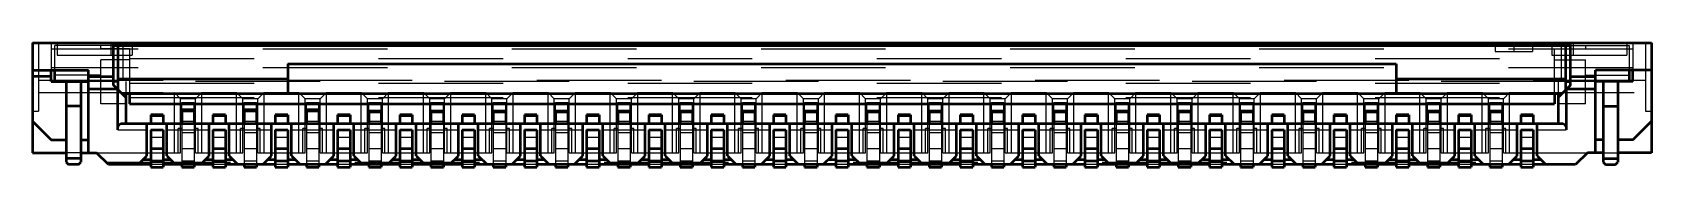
# Model space of a CAD drawing. Header units: millimetres. Extents: x -6.5 to 6.5, y -0.5 to 0.5.
import ezdxf

# ---------------------------------------------------------------- set-up
doc = ezdxf.new("R2010")
doc.units = ezdxf.units.MM
doc.linetypes.add('Dashed', pattern=[2, 1, -1])
for name, color, linetype, lineweight in [('AM_0', 7, 'Continuous', 50), ('AM_4', 3, 'Continuous', 25), ('AM_9', 6, 'Dashed', 25)]:
    doc.layers.add(name, color=color, linetype=linetype, lineweight=lineweight)

msp = doc.modelspace()

# ---------------------------------------------------------------- linework, layer by layer
at = {"layer": 'AM_0'}
for p, q in [((-6.5, 0.49), (-6.5, -0.395)), ((-6.5, 0.49), (6.5, 0.49)), ((-5.85, 0.15), (-5.85, 0.49)), ((-5.85, 0.47), (5.85, 0.47)), ((-5.81, 0.11), (-5.81, 0.47)), ((5.81, 0.11), (5.81, 0.47)), ((5.85, 0.15), (5.85, 0.49)), ((6.5, 0.49), (6.5, -0.395)), ((-6.5, 0.27), (-6.05, 0.27)), ((-6.35, 0.18), (-6.35, 0.27)), ((-6.32, 0.18), (-6.32, 0.27)), ((-6.05, -0.395), (-6.05, 0.27)), ((-4.45, 0.32), (-4.45, 0.08)), ((-4.45, 0.32), (4.45, 0.32)), ((4.45, 0.32), (4.45, 0.08)), ((6.5, 0.27), (6.05, 0.27)), ((6.05, -0.395), (6.05, 0.27)), ((6.32, 0.27), (6.32, 0.18)), ((6.35, 0.18), (6.35, 0.27)), ((-6.35, 0.22), (-6.5, 0.22)), ((-6.35, 0.18), (-6.05, 0.18)), ((-6.23, 0.18), (-6.23, -0.47)), ((-6.11, 0.18), (-6.11, -0.47)), ((-6.05, 0.22), (-5.85, 0.22)), ((-5.81, 0.18), (-5.85, 0.18)), ((-5.75, 0.05), (-5.85, 0.15)), ((-5.81, 0.2), (-4.45, 0.2)), ((4.45, 0.2), (5.81, 0.2)), ((5.85, 0.15), (5.75, 0.05)), ((5.81, 0.18), (5.85, 0.18)), ((5.85, 0.22), (6.05, 0.22)), ((6.35, 0.18), (6.05, 0.18)), ((6.11, 0.18), (6.11, -0.47)), ((6.23, 0.18), (6.23, -0.47)), ((-6.05, 0.12), (-5.82, 0.12)), ((-5.815, -0.21), (-5.815, 0.115)), ((5.78, 0.08), (-5.78, 0.08)), ((-5.75, 0.08), (-5.75, -0.16)), ((-5.72, 0.08), (-5.72, 0)), ((-5.72, 0), (5.72, 0)), ((5.72, 0.08), (5.72, 0)), ((5.75, 0.08), (5.75, -0.16)), ((5.815, 0.115), (5.815, -0.21)), ((5.82, 0.12), (6.05, 0.12)), ((-6.11, -0.02), (-6.23, -0.02)), ((-5.45, -0.09), (-5.55, -0.09)), ((-5.55, -0.09), (-5.55, -0.16)), ((-5.45, -0.09), (-5.45, -0.16)), ((-5.2, -0.05), (-5.3, -0.05)), ((-5.3, -0.05), (-5.3, -0.16)), ((-5.2, -0.05), (-5.2, -0.16)), ((-4.95, -0.09), (-5.05, -0.09)), ((-5.05, -0.09), (-5.05, -0.16)), ((-4.95, -0.09), (-4.95, -0.16)), ((-4.7, -0.05), (-4.8, -0.05)), ((-4.8, -0.05), (-4.8, -0.16)), ((-4.7, -0.05), (-4.7, -0.16)), ((-4.45, -0.09), (-4.55, -0.09)), ((-4.55, -0.09), (-4.55, -0.16)), ((-4.45, -0.09), (-4.45, -0.16)), ((-4.2, -0.05), (-4.3, -0.05)), ((-4.3, -0.05), (-4.3, -0.16)), ((-4.2, -0.05), (-4.2, -0.16)), ((-3.95, -0.09), (-4.05, -0.09)), ((-4.05, -0.09), (-4.05, -0.16)), ((-3.95, -0.09), (-3.95, -0.16)), ((-3.7, -0.06), (-3.8, -0.06)), ((-3.8, -0.06), (-3.8, -0.16)), ((-3.7, -0.06), (-3.7, -0.16)), ((-3.45, -0.09), (-3.55, -0.09)), ((-3.55, -0.09), (-3.55, -0.16)), ((-3.45, -0.09), (-3.45, -0.16)), ((-3.2, -0.06), (-3.3, -0.06)), ((-3.3, -0.06), (-3.3, -0.16)), ((-3.2, -0.06), (-3.2, -0.16)), ((-2.95, -0.09), (-3.05, -0.09)), ((-3.05, -0.09), (-3.05, -0.16)), ((-2.95, -0.09), (-2.95, -0.16)), ((-2.7, -0.06), (-2.8, -0.06)), ((-2.8, -0.06), (-2.8, -0.16)), ((-2.7, -0.06), (-2.7, -0.16)), ((-2.45, -0.09), (-2.55, -0.09)), ((-2.55, -0.09), (-2.55, -0.16)), ((-2.45, -0.09), (-2.45, -0.16)), ((-2.2, -0.06), (-2.3, -0.06)), ((-2.3, -0.06), (-2.3, -0.16)), ((-2.2, -0.06), (-2.2, -0.16)), ((-1.95, -0.09), (-2.05, -0.09)), ((-2.05, -0.09), (-2.05, -0.16)), ((-1.95, -0.09), (-1.95, -0.16)), ((-1.7, -0.06), (-1.8, -0.06)), ((-1.8, -0.06), (-1.8, -0.16)), ((-1.7, -0.06), (-1.7, -0.16)), ((-1.45, -0.09), (-1.55, -0.09)), ((-1.55, -0.09), (-1.55, -0.16)), ((-1.45, -0.09), (-1.45, -0.16)), ((-1.2, -0.06), (-1.3, -0.06)), ((-1.3, -0.06), (-1.3, -0.16)), ((-1.2, -0.06), (-1.2, -0.16)), ((-0.95, -0.09), (-1.05, -0.09)), ((-1.05, -0.09), (-1.05, -0.16)), ((-0.95, -0.09), (-0.95, -0.16)), ((-0.7, -0.06), (-0.8, -0.06)), ((-0.8, -0.06), (-0.8, -0.16)), ((-0.7, -0.06), (-0.7, -0.16)), ((-0.45, -0.09), (-0.55, -0.09)), ((-0.55, -0.09), (-0.55, -0.16)), ((-0.45, -0.09), (-0.45, -0.16)), ((-0.2, -0.06), (-0.3, -0.06)), ((-0.3, -0.06), (-0.3, -0.16)), ((-0.2, -0.06), (-0.2, -0.16)), ((0.05, -0.09), (-0.05, -0.09)), ((-0.05, -0.09), (-0.05, -0.16)), ((0.05, -0.09), (0.05, -0.16)), ((0.3, -0.06), (0.2, -0.06)), ((0.2, -0.06), (0.2, -0.16)), ((0.3, -0.06), (0.3, -0.16)), ((0.55, -0.09), (0.45, -0.09)), ((0.45, -0.09), (0.45, -0.16)), ((0.55, -0.09), (0.55, -0.16)), ((0.8, -0.06), (0.7, -0.06)), ((0.7, -0.06), (0.7, -0.16)), ((0.8, -0.06), (0.8, -0.16)), ((1.05, -0.09), (0.95, -0.09)), ((0.95, -0.09), (0.95, -0.16)), ((1.05, -0.09), (1.05, -0.16)), ((1.3, -0.06), (1.2, -0.06)), ((1.2, -0.06), (1.2, -0.16)), ((1.3, -0.06), (1.3, -0.16)), ((1.55, -0.09), (1.45, -0.09)), ((1.45, -0.09), (1.45, -0.16)), ((1.55, -0.09), (1.55, -0.16)), ((1.8, -0.06), (1.7, -0.06)), ((1.7, -0.06), (1.7, -0.16)), ((1.8, -0.06), (1.8, -0.16)), ((2.05, -0.09), (1.95, -0.09)), ((1.95, -0.09), (1.95, -0.16)), ((2.05, -0.09), (2.05, -0.16)), ((2.3, -0.06), (2.2, -0.06)), ((2.2, -0.06), (2.2, -0.16)), ((2.3, -0.06), (2.3, -0.16)), ((2.55, -0.09), (2.45, -0.09)), ((2.45, -0.09), (2.45, -0.16)), ((2.55, -0.09), (2.55, -0.16)), ((2.8, -0.06), (2.7, -0.06)), ((2.7, -0.06), (2.7, -0.16)), ((2.8, -0.06), (2.8, -0.16)), ((3.05, -0.09), (2.95, -0.09)), ((2.95, -0.09), (2.95, -0.16)), ((3.05, -0.09), (3.05, -0.16)), ((3.3, -0.06), (3.2, -0.06)), ((3.2, -0.06), (3.2, -0.16)), ((3.3, -0.06), (3.3, -0.16)), ((3.55, -0.09), (3.45, -0.09)), ((3.45, -0.09), (3.45, -0.16)), ((3.55, -0.09), (3.55, -0.16)), ((3.8, -0.06), (3.7, -0.06)), ((3.7, -0.06), (3.7, -0.16)), ((3.8, -0.06), (3.8, -0.16)), ((4.05, -0.09), (3.95, -0.09)), ((3.95, -0.09), (3.95, -0.16)), ((4.05, -0.09), (4.05, -0.16)), ((4.3, -0.06), (4.2, -0.06)), ((4.2, -0.06), (4.2, -0.16)), ((4.3, -0.06), (4.3, -0.16)), ((4.55, -0.09), (4.45, -0.09)), ((4.45, -0.09), (4.45, -0.16)), ((4.55, -0.09), (4.55, -0.16)), ((4.8, -0.06), (4.7, -0.06)), ((4.7, -0.06), (4.7, -0.16)), ((4.8, -0.06), (4.8, -0.16)), ((5.05, -0.09), (4.95, -0.09)), ((4.95, -0.09), (4.95, -0.16)), ((5.05, -0.09), (5.05, -0.16)), ((5.3, -0.06), (5.2, -0.06)), ((5.2, -0.06), (5.2, -0.16)), ((5.3, -0.06), (5.3, -0.16)), ((5.55, -0.09), (5.45, -0.09)), ((5.45, -0.09), (5.45, -0.16)), ((5.55, -0.09), (5.55, -0.16)), ((6.11, -0.02), (6.23, -0.02)), ((-6.5, -0.14), (-6.35, -0.29)), ((-5.79, -0.16), (5.79, -0.16)), ((-5.58, -0.42), (-5.58, -0.16)), ((-5.55, -0.21), (-5.45, -0.21)), ((-5.55, -0.21), (-5.55, -0.51)), ((-5.45, -0.21), (-5.45, -0.51)), ((-5.42, -0.42), (-5.42, -0.16)), ((-5.08, -0.42), (-5.08, -0.16)), ((-5.05, -0.21), (-4.95, -0.21)), ((-5.05, -0.21), (-5.05, -0.51)), ((-4.95, -0.21), (-4.95, -0.51)), ((-4.92, -0.42), (-4.92, -0.16)), ((-4.58, -0.42), (-4.58, -0.16)), ((-4.55, -0.21), (-4.45, -0.21)), ((-4.55, -0.21), (-4.55, -0.51)), ((-4.45, -0.21), (-4.45, -0.51)), ((-4.42, -0.42), (-4.42, -0.16)), ((-4.08, -0.42), (-4.08, -0.16)), ((-4.05, -0.21), (-3.95, -0.21)), ((-4.05, -0.21), (-4.05, -0.51)), ((-3.95, -0.21), (-3.95, -0.51)), ((-3.92, -0.42), (-3.92, -0.16)), ((-3.58, -0.42), (-3.58, -0.16)), ((-3.55, -0.21), (-3.45, -0.21)), ((-3.55, -0.21), (-3.55, -0.51)), ((-3.45, -0.21), (-3.45, -0.51)), ((-3.42, -0.42), (-3.42, -0.16)), ((-3.08, -0.42), (-3.08, -0.16)), ((-3.05, -0.21), (-2.95, -0.21)), ((-3.05, -0.21), (-3.05, -0.51)), ((-2.95, -0.21), (-2.95, -0.51)), ((-2.92, -0.42), (-2.92, -0.16)), ((-2.58, -0.42), (-2.58, -0.16)), ((-2.55, -0.21), (-2.45, -0.21)), ((-2.55, -0.21), (-2.55, -0.51)), ((-2.45, -0.21), (-2.45, -0.51)), ((-2.42, -0.42), (-2.42, -0.16)), ((-2.08, -0.42), (-2.08, -0.16)), ((-2.05, -0.21), (-1.95, -0.21)), ((-2.05, -0.21), (-2.05, -0.51)), ((-1.95, -0.21), (-1.95, -0.51)), ((-1.92, -0.42), (-1.92, -0.16)), ((-1.58, -0.42), (-1.58, -0.16)), ((-1.55, -0.21), (-1.45, -0.21)), ((-1.55, -0.21), (-1.55, -0.51)), ((-1.45, -0.21), (-1.45, -0.51)), ((-1.42, -0.42), (-1.42, -0.16)), ((-1.08, -0.42), (-1.08, -0.16)), ((-1.05, -0.21), (-0.95, -0.21)), ((-1.05, -0.21), (-1.05, -0.51)), ((-0.95, -0.21), (-0.95, -0.51)), ((-0.92, -0.42), (-0.92, -0.16)), ((-0.58, -0.42), (-0.58, -0.16)), ((-0.55, -0.21), (-0.45, -0.21)), ((-0.55, -0.21), (-0.55, -0.51)), ((-0.45, -0.21), (-0.45, -0.51)), ((-0.42, -0.42), (-0.42, -0.16)), ((-0.08, -0.42), (-0.08, -0.16)), ((-0.05, -0.21), (0.05, -0.21)), ((-0.05, -0.21), (-0.05, -0.51)), ((0.05, -0.21), (0.05, -0.51)), ((0.08, -0.42), (0.08, -0.16)), ((0.42, -0.42), (0.42, -0.16)), ((0.45, -0.21), (0.55, -0.21)), ((0.45, -0.21), (0.45, -0.51)), ((0.55, -0.21), (0.55, -0.51)), ((0.58, -0.42), (0.58, -0.16)), ((0.92, -0.42), (0.92, -0.16)), ((0.95, -0.21), (1.05, -0.21)), ((0.95, -0.21), (0.95, -0.51)), ((1.05, -0.21), (1.05, -0.51)), ((1.08, -0.42), (1.08, -0.16)), ((1.42, -0.42), (1.42, -0.16)), ((1.45, -0.21), (1.55, -0.21)), ((1.45, -0.21), (1.45, -0.51)), ((1.55, -0.21), (1.55, -0.51)), ((1.58, -0.42), (1.58, -0.16)), ((1.92, -0.42), (1.92, -0.16)), ((1.95, -0.21), (2.05, -0.21)), ((1.95, -0.21), (1.95, -0.51)), ((2.05, -0.21), (2.05, -0.51)), ((2.08, -0.42), (2.08, -0.16)), ((2.42, -0.42), (2.42, -0.16)), ((2.45, -0.21), (2.55, -0.21)), ((2.45, -0.21), (2.45, -0.51)), ((2.55, -0.21), (2.55, -0.51)), ((2.58, -0.42), (2.58, -0.16)), ((2.92, -0.42), (2.92, -0.16)), ((2.95, -0.21), (3.05, -0.21)), ((2.95, -0.21), (2.95, -0.51)), ((3.05, -0.21), (3.05, -0.51)), ((3.08, -0.42), (3.08, -0.16)), ((3.42, -0.42), (3.42, -0.16)), ((3.45, -0.21), (3.55, -0.21)), ((3.45, -0.21), (3.45, -0.51)), ((3.55, -0.21), (3.55, -0.51)), ((3.58, -0.42), (3.58, -0.16)), ((3.92, -0.42), (3.92, -0.16)), ((3.95, -0.21), (4.05, -0.21)), ((3.95, -0.21), (3.95, -0.51)), ((4.05, -0.21), (4.05, -0.51)), ((4.08, -0.42), (4.08, -0.16)), ((4.42, -0.42), (4.42, -0.16)), ((4.45, -0.21), (4.55, -0.21)), ((4.45, -0.21), (4.45, -0.51)), ((4.55, -0.21), (4.55, -0.51)), ((4.58, -0.42), (4.58, -0.16)), ((4.92, -0.42), (4.92, -0.16)), ((4.95, -0.21), (5.05, -0.21)), ((4.95, -0.21), (4.95, -0.51)), ((5.05, -0.21), (5.05, -0.51)), ((5.08, -0.42), (5.08, -0.16)), ((5.42, -0.42), (5.42, -0.16)), ((5.45, -0.21), (5.55, -0.21)), ((5.45, -0.21), (5.45, -0.51)), ((5.55, -0.21), (5.55, -0.51)), ((5.58, -0.42), (5.58, -0.16)), ((6.35, -0.29), (6.5, -0.14)), ((-6.35, -0.29), (-6.23, -0.29)), ((-6.11, -0.29), (-6.05, -0.29)), ((-5.55, -0.36), (-5.45, -0.36)), ((-5.05, -0.36), (-4.95, -0.36)), ((-4.55, -0.36), (-4.45, -0.36)), ((-4.05, -0.36), (-3.95, -0.36)), ((-3.55, -0.36), (-3.45, -0.36)), ((-3.05, -0.36), (-2.95, -0.36)), ((-2.55, -0.36), (-2.45, -0.36)), ((-2.05, -0.36), (-1.95, -0.36)), ((-1.55, -0.36), (-1.45, -0.36)), ((-1.05, -0.36), (-0.95, -0.36)), ((-0.55, -0.36), (-0.45, -0.36)), ((-0.05, -0.36), (0.05, -0.36)), ((0.45, -0.36), (0.55, -0.36)), ((0.95, -0.36), (1.05, -0.36)), ((1.45, -0.36), (1.55, -0.36)), ((1.95, -0.36), (2.05, -0.36)), ((2.45, -0.36), (2.55, -0.36)), ((2.95, -0.36), (3.05, -0.36)), ((3.45, -0.36), (3.55, -0.36)), ((3.95, -0.36), (4.05, -0.36)), ((4.45, -0.36), (4.55, -0.36)), ((4.95, -0.36), (5.05, -0.36)), ((5.45, -0.36), (5.55, -0.36)), ((6.11, -0.29), (6.05, -0.29)), ((6.35, -0.29), (6.23, -0.29)), ((-6.5, -0.395), (-6.23, -0.395)), ((-6.11, -0.44), (-6.23, -0.44)), ((-6.23, -0.47), (-6.21, -0.49)), ((-6.13, -0.49), (-6.21, -0.49)), ((-6.13, -0.49), (-6.11, -0.47)), ((-6.11, -0.395), (-5.985, -0.395)), ((-5.89, -0.49), (-5.985, -0.395)), ((-5.55, -0.49), (-5.89, -0.49)), ((-5.65, -0.49), (-5.58, -0.42)), ((-5.55, -0.45), (-5.61, -0.45)), ((-5.55, -0.46), (-5.45, -0.46)), ((-5.55, -0.51), (-5.45, -0.51)), ((-5.39, -0.45), (-5.45, -0.45)), ((-5.05, -0.49), (-5.45, -0.49)), ((-5.42, -0.42), (-5.35, -0.49)), ((-5.3, -0.49), (-5.3, -0.51)), ((-5.3, -0.51), (-5.2, -0.51)), ((-5.2, -0.49), (-5.2, -0.51)), ((-5.15, -0.49), (-5.08, -0.42)), ((-5.05, -0.45), (-5.11, -0.45)), ((-5.05, -0.46), (-4.95, -0.46)), ((-5.05, -0.51), (-4.95, -0.51)), ((-4.89, -0.45), (-4.95, -0.45)), ((-4.55, -0.49), (-4.95, -0.49)), ((-4.92, -0.42), (-4.85, -0.49)), ((-4.8, -0.49), (-4.8, -0.51)), ((-4.8, -0.51), (-4.7, -0.51)), ((-4.7, -0.49), (-4.7, -0.51)), ((-4.65, -0.49), (-4.58, -0.42)), ((-4.55, -0.45), (-4.61, -0.45)), ((-4.55, -0.46), (-4.45, -0.46)), ((-4.55, -0.51), (-4.45, -0.51)), ((-4.39, -0.45), (-4.45, -0.45)), ((-4.05, -0.49), (-4.45, -0.49)), ((-4.42, -0.42), (-4.35, -0.49)), ((-4.3, -0.49), (-4.3, -0.51)), ((-4.3, -0.51), (-4.2, -0.51)), ((-4.2, -0.49), (-4.2, -0.51)), ((-4.15, -0.49), (-4.08, -0.42)), ((-4.05, -0.45), (-4.11, -0.45)), ((-4.05, -0.46), (-3.95, -0.46)), ((-4.05, -0.51), (-3.95, -0.51)), ((-3.89, -0.45), (-3.95, -0.45)), ((-3.55, -0.49), (-3.95, -0.49)), ((-3.92, -0.42), (-3.85, -0.49)), ((-3.8, -0.49), (-3.8, -0.51)), ((-3.8, -0.51), (-3.7, -0.51)), ((-3.7, -0.49), (-3.7, -0.51)), ((-3.65, -0.49), (-3.58, -0.42)), ((-3.55, -0.45), (-3.61, -0.45)), ((-3.55, -0.46), (-3.45, -0.46)), ((-3.55, -0.51), (-3.45, -0.51)), ((-3.39, -0.45), (-3.45, -0.45)), ((-3.05, -0.49), (-3.45, -0.49)), ((-3.42, -0.42), (-3.35, -0.49)), ((-3.3, -0.49), (-3.3, -0.51)), ((-3.3, -0.51), (-3.2, -0.51)), ((-3.2, -0.49), (-3.2, -0.51)), ((-3.15, -0.49), (-3.08, -0.42)), ((-3.05, -0.45), (-3.11, -0.45)), ((-3.05, -0.46), (-2.95, -0.46)), ((-3.05, -0.51), (-2.95, -0.51)), ((-2.89, -0.45), (-2.95, -0.45)), ((-2.55, -0.49), (-2.95, -0.49)), ((-2.92, -0.42), (-2.85, -0.49)), ((-2.8, -0.49), (-2.8, -0.51)), ((-2.8, -0.51), (-2.7, -0.51)), ((-2.7, -0.49), (-2.7, -0.51)), ((-2.65, -0.49), (-2.58, -0.42)), ((-2.55, -0.45), (-2.61, -0.45)), ((-2.55, -0.46), (-2.45, -0.46)), ((-2.55, -0.51), (-2.45, -0.51)), ((-2.39, -0.45), (-2.45, -0.45)), ((-2.05, -0.49), (-2.45, -0.49)), ((-2.42, -0.42), (-2.35, -0.49)), ((-2.3, -0.49), (-2.3, -0.51)), ((-2.3, -0.51), (-2.2, -0.51)), ((-2.2, -0.49), (-2.2, -0.51)), ((-2.15, -0.49), (-2.08, -0.42)), ((-2.05, -0.45), (-2.11, -0.45)), ((-2.05, -0.46), (-1.95, -0.46)), ((-2.05, -0.51), (-1.95, -0.51)), ((-1.89, -0.45), (-1.95, -0.45)), ((-1.55, -0.49), (-1.95, -0.49)), ((-1.92, -0.42), (-1.85, -0.49)), ((-1.8, -0.49), (-1.8, -0.51)), ((-1.8, -0.51), (-1.7, -0.51)), ((-1.7, -0.49), (-1.7, -0.51)), ((-1.65, -0.49), (-1.58, -0.42)), ((-1.55, -0.45), (-1.61, -0.45)), ((-1.55, -0.46), (-1.45, -0.46)), ((-1.55, -0.51), (-1.45, -0.51)), ((-1.39, -0.45), (-1.45, -0.45)), ((-1.05, -0.49), (-1.45, -0.49)), ((-1.42, -0.42), (-1.35, -0.49)), ((-1.3, -0.49), (-1.3, -0.51)), ((-1.3, -0.51), (-1.2, -0.51)), ((-1.2, -0.49), (-1.2, -0.51)), ((-1.15, -0.49), (-1.08, -0.42)), ((-1.05, -0.45), (-1.11, -0.45)), ((-1.05, -0.46), (-0.95, -0.46)), ((-1.05, -0.51), (-0.95, -0.51)), ((-0.89, -0.45), (-0.95, -0.45)), ((-0.55, -0.49), (-0.95, -0.49)), ((-0.92, -0.42), (-0.85, -0.49)), ((-0.8, -0.49), (-0.8, -0.51)), ((-0.8, -0.51), (-0.7, -0.51)), ((-0.7, -0.49), (-0.7, -0.51)), ((-0.65, -0.49), (-0.58, -0.42)), ((-0.55, -0.45), (-0.61, -0.45)), ((-0.55, -0.46), (-0.45, -0.46)), ((-0.55, -0.51), (-0.45, -0.51)), ((-0.39, -0.45), (-0.45, -0.45)), ((-0.05, -0.49), (-0.45, -0.49)), ((-0.42, -0.42), (-0.35, -0.49)), ((-0.3, -0.49), (-0.3, -0.51)), ((-0.3, -0.51), (-0.2, -0.51)), ((-0.2, -0.49), (-0.2, -0.51)), ((-0.15, -0.49), (-0.08, -0.42)), ((-0.05, -0.45), (-0.11, -0.45)), ((-0.05, -0.46), (0.05, -0.46)), ((-0.05, -0.51), (0.05, -0.51)), ((0.11, -0.45), (0.05, -0.45)), ((0.45, -0.49), (0.05, -0.49)), ((0.08, -0.42), (0.15, -0.49)), ((0.2, -0.49), (0.2, -0.51)), ((0.2, -0.51), (0.3, -0.51)), ((0.3, -0.49), (0.3, -0.51)), ((0.35, -0.49), (0.42, -0.42)), ((0.45, -0.45), (0.39, -0.45)), ((0.45, -0.46), (0.55, -0.46)), ((0.45, -0.51), (0.55, -0.51)), ((0.61, -0.45), (0.55, -0.45)), ((0.95, -0.49), (0.55, -0.49)), ((0.58, -0.42), (0.65, -0.49)), ((0.7, -0.49), (0.7, -0.51)), ((0.7, -0.51), (0.8, -0.51)), ((0.8, -0.49), (0.8, -0.51)), ((0.85, -0.49), (0.92, -0.42)), ((0.95, -0.45), (0.89, -0.45)), ((0.95, -0.46), (1.05, -0.46)), ((0.95, -0.51), (1.05, -0.51)), ((1.11, -0.45), (1.05, -0.45)), ((1.45, -0.49), (1.05, -0.49)), ((1.08, -0.42), (1.15, -0.49)), ((1.2, -0.49), (1.2, -0.51)), ((1.2, -0.51), (1.3, -0.51)), ((1.3, -0.49), (1.3, -0.51)), ((1.35, -0.49), (1.42, -0.42)), ((1.45, -0.45), (1.39, -0.45)), ((1.45, -0.46), (1.55, -0.46)), ((1.45, -0.51), (1.55, -0.51)), ((1.61, -0.45), (1.55, -0.45)), ((1.95, -0.49), (1.55, -0.49)), ((1.58, -0.42), (1.65, -0.49)), ((1.7, -0.49), (1.7, -0.51)), ((1.7, -0.51), (1.8, -0.51)), ((1.8, -0.49), (1.8, -0.51)), ((1.85, -0.49), (1.92, -0.42)), ((1.95, -0.45), (1.89, -0.45)), ((1.95, -0.46), (2.05, -0.46)), ((1.95, -0.51), (2.05, -0.51)), ((2.11, -0.45), (2.05, -0.45)), ((2.45, -0.49), (2.05, -0.49)), ((2.08, -0.42), (2.15, -0.49)), ((2.2, -0.49), (2.2, -0.51)), ((2.2, -0.51), (2.3, -0.51)), ((2.3, -0.49), (2.3, -0.51)), ((2.35, -0.49), (2.42, -0.42)), ((2.45, -0.45), (2.39, -0.45)), ((2.45, -0.46), (2.55, -0.46)), ((2.45, -0.51), (2.55, -0.51)), ((2.61, -0.45), (2.55, -0.45)), ((2.95, -0.49), (2.55, -0.49)), ((2.58, -0.42), (2.65, -0.49)), ((2.7, -0.49), (2.7, -0.51)), ((2.7, -0.51), (2.8, -0.51)), ((2.8, -0.49), (2.8, -0.51)), ((2.85, -0.49), (2.92, -0.42)), ((2.95, -0.45), (2.89, -0.45)), ((2.95, -0.46), (3.05, -0.46)), ((2.95, -0.51), (3.05, -0.51)), ((3.11, -0.45), (3.05, -0.45)), ((3.45, -0.49), (3.05, -0.49)), ((3.08, -0.42), (3.15, -0.49)), ((3.2, -0.49), (3.2, -0.51)), ((3.2, -0.51), (3.3, -0.51)), ((3.3, -0.49), (3.3, -0.51)), ((3.35, -0.49), (3.42, -0.42)), ((3.45, -0.45), (3.39, -0.45)), ((3.45, -0.46), (3.55, -0.46)), ((3.45, -0.51), (3.55, -0.51)), ((3.61, -0.45), (3.55, -0.45)), ((3.95, -0.49), (3.55, -0.49)), ((3.58, -0.42), (3.65, -0.49)), ((3.7, -0.49), (3.7, -0.51)), ((3.7, -0.51), (3.8, -0.51)), ((3.8, -0.49), (3.8, -0.51)), ((3.85, -0.49), (3.92, -0.42)), ((3.95, -0.45), (3.89, -0.45)), ((3.95, -0.46), (4.05, -0.46)), ((3.95, -0.51), (4.05, -0.51)), ((4.11, -0.45), (4.05, -0.45)), ((4.45, -0.49), (4.05, -0.49)), ((4.08, -0.42), (4.15, -0.49)), ((4.2, -0.49), (4.2, -0.51)), ((4.2, -0.51), (4.3, -0.51)), ((4.3, -0.49), (4.3, -0.51)), ((4.35, -0.49), (4.42, -0.42)), ((4.45, -0.45), (4.39, -0.45)), ((4.45, -0.46), (4.55, -0.46)), ((4.45, -0.51), (4.55, -0.51)), ((4.61, -0.45), (4.55, -0.45)), ((4.95, -0.49), (4.55, -0.49)), ((4.58, -0.42), (4.65, -0.49)), ((4.7, -0.49), (4.7, -0.51)), ((4.7, -0.51), (4.8, -0.51)), ((4.8, -0.49), (4.8, -0.51)), ((4.85, -0.49), (4.92, -0.42)), ((4.95, -0.45), (4.89, -0.45)), ((4.95, -0.46), (5.05, -0.46)), ((4.95, -0.51), (5.05, -0.51)), ((5.11, -0.45), (5.05, -0.45)), ((5.45, -0.49), (5.05, -0.49)), ((5.08, -0.42), (5.15, -0.49)), ((5.2, -0.49), (5.2, -0.51)), ((5.2, -0.51), (5.3, -0.51)), ((5.3, -0.49), (5.3, -0.51)), ((5.35, -0.49), (5.42, -0.42)), ((5.45, -0.45), (5.39, -0.45)), ((5.45, -0.46), (5.55, -0.46)), ((5.45, -0.51), (5.55, -0.51)), ((5.61, -0.45), (5.55, -0.45)), ((5.89, -0.49), (5.55, -0.49)), ((5.58, -0.42), (5.65, -0.49)), ((5.985, -0.395), (5.89, -0.49)), ((6.11, -0.395), (5.985, -0.395)), ((6.11, -0.44), (6.23, -0.44)), ((6.11, -0.47), (6.13, -0.49)), ((6.13, -0.49), (6.21, -0.49)), ((6.21, -0.49), (6.23, -0.47)), ((6.5, -0.395), (6.23, -0.395))]:
    msp.add_line(p, q, dxfattribs=at)
for points in [[(-5.815, -0.21), (-5.814, -0.2), (-5.813, -0.19), (-5.811, -0.182), (-5.807, -0.174), (-5.799, -0.164), (-5.79, -0.16)], [(5.79, -0.16), (5.799, -0.164), (5.807, -0.174), (5.811, -0.181), (5.813, -0.19), (5.814, -0.199), (5.815, -0.21)]]:
    msp.add_lwpolyline(points, dxfattribs=at)
at = {"layer": 'AM_4'}
for p, q in [((-5.55, -0.097), (-5.45, -0.097)), ((-5.3, -0.057), (-5.2, -0.057)), ((-5.05, -0.097), (-4.95, -0.097)), ((-4.8, -0.057), (-4.7, -0.057)), ((-4.55, -0.097), (-4.45, -0.097)), ((-4.3, -0.057), (-4.2, -0.057)), ((-4.05, -0.097), (-3.95, -0.097)), ((-3.8, -0.067), (-3.7, -0.067)), ((-3.55, -0.097), (-3.45, -0.097)), ((-3.3, -0.067), (-3.2, -0.067)), ((-3.05, -0.097), (-2.95, -0.097)), ((-2.8, -0.067), (-2.7, -0.067)), ((-2.55, -0.097), (-2.45, -0.097)), ((-2.3, -0.067), (-2.2, -0.067)), ((-2.05, -0.097), (-1.95, -0.097)), ((-1.8, -0.067), (-1.7, -0.067)), ((-1.55, -0.097), (-1.45, -0.097)), ((-1.3, -0.067), (-1.2, -0.067)), ((-1.05, -0.097), (-0.95, -0.097)), ((-0.8, -0.067), (-0.7, -0.067)), ((-0.55, -0.097), (-0.45, -0.097)), ((-0.3, -0.067), (-0.2, -0.067)), ((-0.05, -0.097), (0.05, -0.097)), ((0.2, -0.067), (0.3, -0.067)), ((0.45, -0.097), (0.55, -0.097)), ((0.7, -0.067), (0.8, -0.067)), ((0.95, -0.097), (1.05, -0.097)), ((1.2, -0.067), (1.3, -0.067)), ((1.45, -0.097), (1.55, -0.097)), ((1.7, -0.067), (1.8, -0.067)), ((1.95, -0.097), (2.05, -0.097)), ((2.2, -0.067), (2.3, -0.067)), ((2.45, -0.097), (2.55, -0.097)), ((2.7, -0.067), (2.8, -0.067)), ((2.95, -0.097), (3.05, -0.097)), ((3.2, -0.067), (3.3, -0.067)), ((3.45, -0.097), (3.55, -0.097)), ((3.7, -0.067), (3.8, -0.067)), ((3.95, -0.097), (4.05, -0.097)), ((4.2, -0.067), (4.3, -0.067)), ((4.45, -0.097), (4.55, -0.097)), ((4.7, -0.067), (4.8, -0.067)), ((4.95, -0.097), (5.05, -0.097)), ((5.2, -0.067), (5.3, -0.067)), ((5.45, -0.097), (5.55, -0.097)), ((-5.815, -0.21), (-5.58, -0.21)), ((-5.42, -0.21), (-5.08, -0.21)), ((-4.92, -0.21), (-4.58, -0.21)), ((-4.42, -0.21), (-4.08, -0.21)), ((-3.92, -0.21), (-3.58, -0.21)), ((-3.42, -0.21), (-3.08, -0.21)), ((-2.92, -0.21), (-2.58, -0.21)), ((-2.42, -0.21), (-2.08, -0.21)), ((-1.92, -0.21), (-1.58, -0.21)), ((-1.42, -0.21), (-1.08, -0.21)), ((-0.92, -0.21), (-0.58, -0.21)), ((-0.42, -0.21), (-0.08, -0.21)), ((0.08, -0.21), (0.42, -0.21)), ((0.58, -0.21), (0.92, -0.21)), ((1.08, -0.21), (1.42, -0.21)), ((1.58, -0.21), (1.92, -0.21)), ((2.08, -0.21), (2.42, -0.21)), ((2.58, -0.21), (2.92, -0.21)), ((3.08, -0.21), (3.42, -0.21)), ((3.58, -0.21), (3.92, -0.21)), ((4.08, -0.21), (4.42, -0.21)), ((4.58, -0.21), (4.92, -0.21)), ((5.08, -0.21), (5.42, -0.21)), ((5.58, -0.21), (5.815, -0.21))]:
    msp.add_line(p, q, dxfattribs=at)
at = {"layer": 'AM_9'}
for p, q in [((-6.45, 0.49), (-6.45, -0.06)), ((-6.35, 0.49), (-6.35, 0.27)), ((6.35, 0.44), (-6.35, 0.44)), ((-5.85, 0.47), (-6.32, 0.47)), ((-6.32, 0.27), (-6.32, 0.47)), ((-6.3, 0.49), (-6.3, 0.39)), ((-6.3, 0.39), (-5.7, 0.39)), ((-5.95, 0.441), (-5.95, 0.47)), ((-5.72, 0.441), (-5.95, 0.441)), ((-5.87, 0.49), (-5.87, 0.39)), ((-5.775, 0.49), (-5.775, 0.19)), ((-5.72, 0.441), (-5.72, 0.08)), ((-5.7, 0.49), (-5.7, 0.39)), ((5.245, 0.47), (5.245, 0.42)), ((5.245, 0.42), (5.545, 0.42)), ((5.395, 0.47), (5.395, 0.42)), ((5.545, 0.47), (5.545, 0.42)), ((5.7, 0.49), (5.7, 0.39)), ((5.7, 0.39), (6.3, 0.39)), ((5.72, 0.08), (5.72, 0.441)), ((5.72, 0.441), (5.97, 0.441)), ((5.775, 0.49), (5.775, 0.19)), ((5.85, 0.47), (6.32, 0.47)), ((5.87, 0.49), (5.87, 0.39)), ((5.97, 0.47), (5.97, 0.441)), ((6.3, 0.49), (6.3, 0.39)), ((6.32, 0.47), (6.32, 0.27)), ((6.35, 0.49), (6.35, 0.27)), ((6.45, 0.49), (6.45, -0.06)), ((6.35, 0.29), (-6.35, 0.29)), ((-5.72, 0.353), (-5.95, 0.353)), ((-5.95, 0), (-5.95, 0.353)), ((-5.72, 0.365), (5.72, 0.365)), ((5.72, 0.353), (5.97, 0.353)), ((5.97, 0), (5.97, 0.353)), ((-6.45, 0.19), (6.45, 0.19)), ((-5.95, 0.23), (-6.32, 0.23)), ((-5.85, 0.18), (-6.05, 0.18)), ((5.81, 0.18), (-5.81, 0.18)), ((-5.75, 0.18), (-5.75, 0.08)), ((-5.72, 0.165), (5.72, 0.165)), ((5.75, 0.18), (5.75, 0.08)), ((6.05, 0.18), (5.85, 0.18)), ((5.97, 0.23), (6.32, 0.23)), ((-6.45, 0.09), (-5.36, 0.09)), ((-5.75, 0), (-5.95, 0)), ((-5.72, 0.05), (5.72, 0.05)), ((-5.36, -0.395), (-5.36, 0.09)), ((-5.31, 0.04), (-5.36, 0.09)), ((-5.19, 0.04), (-5.31, 0.04)), ((-5.31, -0.395), (-5.31, 0.04)), ((-5.3, -0.05), (-5.3, 0.01)), ((-5.3, 0.01), (-5.2, 0.01)), ((-5.2, -0.05), (-5.2, 0.01)), ((-5.14, 0.09), (-5.19, 0.04)), ((-5.19, -0.395), (-5.19, 0.04)), ((-5.14, 0.09), (-4.86, 0.09)), ((-5.14, -0.395), (-5.14, 0.09)), ((-4.86, -0.395), (-4.86, 0.09)), ((-4.81, 0.04), (-4.86, 0.09)), ((-4.69, 0.04), (-4.81, 0.04)), ((-4.81, -0.395), (-4.81, 0.04)), ((-4.8, -0.05), (-4.8, 0.01)), ((-4.8, 0.01), (-4.7, 0.01)), ((-4.7, -0.05), (-4.7, 0.01)), ((-4.64, 0.09), (-4.69, 0.04)), ((-4.69, -0.395), (-4.69, 0.04)), ((-4.64, -0.395), (-4.64, 0.09)), ((-4.64, 0.09), (-4.36, 0.09)), ((-4.36, -0.395), (-4.36, 0.09)), ((-4.31, 0.04), (-4.36, 0.09)), ((-4.19, 0.04), (-4.31, 0.04)), ((-4.31, -0.395), (-4.31, 0.04)), ((-4.3, 0.01), (-4.2, 0.01)), ((-4.3, -0.05), (-4.3, 0.01)), ((-4.2, -0.05), (-4.2, 0.01)), ((-4.14, 0.09), (-4.19, 0.04)), ((-4.19, -0.395), (-4.19, 0.04)), ((-4.14, -0.395), (-4.14, 0.09)), ((-4.14, 0.09), (-3.86, 0.09)), ((-3.86, -0.395), (-3.86, 0.09)), ((-3.81, 0.04), (-3.86, 0.09)), ((-3.69, 0.04), (-3.81, 0.04)), ((-3.81, -0.395), (-3.81, 0.04)), ((-3.8, 0.01), (-3.7, 0.01)), ((-3.8, -0.06), (-3.8, 0.01)), ((-3.7, -0.06), (-3.7, 0.01)), ((-3.64, 0.09), (-3.69, 0.04)), ((-3.69, -0.395), (-3.69, 0.04)), ((-3.64, 0.09), (-3.36, 0.09)), ((-3.64, -0.395), (-3.64, 0.09)), ((-3.36, -0.395), (-3.36, 0.09)), ((-3.31, 0.04), (-3.36, 0.09)), ((-3.19, 0.04), (-3.31, 0.04)), ((-3.31, -0.395), (-3.31, 0.04)), ((-3.3, 0.01), (-3.2, 0.01)), ((-3.3, -0.06), (-3.3, 0.01)), ((-3.2, -0.06), (-3.2, 0.01)), ((-3.14, 0.09), (-3.19, 0.04)), ((-3.19, -0.395), (-3.19, 0.04)), ((-3.14, 0.09), (-2.86, 0.09)), ((-3.14, -0.395), (-3.14, 0.09)), ((-2.86, -0.395), (-2.86, 0.09)), ((-2.81, 0.04), (-2.86, 0.09)), ((-2.69, 0.04), (-2.81, 0.04)), ((-2.81, -0.395), (-2.81, 0.04)), ((-2.8, -0.06), (-2.8, 0.01)), ((-2.8, 0.01), (-2.7, 0.01)), ((-2.7, -0.06), (-2.7, 0.01)), ((-2.64, 0.09), (-2.69, 0.04)), ((-2.69, -0.395), (-2.69, 0.04)), ((-2.64, 0.09), (-2.36, 0.09)), ((-2.64, -0.395), (-2.64, 0.09)), ((-2.36, -0.395), (-2.36, 0.09)), ((-2.31, 0.04), (-2.36, 0.09)), ((-2.19, 0.04), (-2.31, 0.04)), ((-2.31, -0.395), (-2.31, 0.04)), ((-2.3, 0.01), (-2.2, 0.01)), ((-2.3, -0.06), (-2.3, 0.01)), ((-2.2, -0.06), (-2.2, 0.01)), ((-2.14, 0.09), (-2.19, 0.04)), ((-2.19, -0.395), (-2.19, 0.04)), ((-2.14, 0.09), (-1.86, 0.09)), ((-2.14, -0.395), (-2.14, 0.09)), ((-1.86, -0.395), (-1.86, 0.09)), ((-1.81, 0.04), (-1.86, 0.09)), ((-1.69, 0.04), (-1.81, 0.04)), ((-1.81, -0.395), (-1.81, 0.04)), ((-1.8, -0.06), (-1.8, 0.01)), ((-1.8, 0.01), (-1.7, 0.01)), ((-1.7, -0.06), (-1.7, 0.01)), ((-1.64, 0.09), (-1.69, 0.04)), ((-1.69, -0.395), (-1.69, 0.04)), ((-1.64, -0.395), (-1.64, 0.09)), ((-1.64, 0.09), (-1.36, 0.09)), ((-1.36, -0.395), (-1.36, 0.09)), ((-1.31, 0.04), (-1.36, 0.09)), ((-1.19, 0.04), (-1.31, 0.04)), ((-1.31, -0.395), (-1.31, 0.04)), ((-1.3, 0.01), (-1.2, 0.01)), ((-1.3, -0.06), (-1.3, 0.01)), ((-1.2, -0.06), (-1.2, 0.01)), ((-1.14, 0.09), (-1.19, 0.04)), ((-1.19, -0.395), (-1.19, 0.04)), ((-1.14, 0.09), (-0.86, 0.09)), ((-1.14, -0.395), (-1.14, 0.09)), ((-0.86, -0.395), (-0.86, 0.09)), ((-0.81, 0.04), (-0.86, 0.09)), ((-0.69, 0.04), (-0.81, 0.04)), ((-0.81, -0.395), (-0.81, 0.04)), ((-0.8, -0.06), (-0.8, 0.01)), ((-0.8, 0.01), (-0.7, 0.01)), ((-0.7, -0.06), (-0.7, 0.01)), ((-0.64, 0.09), (-0.69, 0.04)), ((-0.69, -0.395), (-0.69, 0.04)), ((-0.64, 0.09), (-0.36, 0.09)), ((-0.64, -0.395), (-0.64, 0.09)), ((-0.36, -0.395), (-0.36, 0.09)), ((-0.31, 0.04), (-0.36, 0.09)), ((-0.19, 0.04), (-0.31, 0.04)), ((-0.31, -0.395), (-0.31, 0.04)), ((-0.3, -0.06), (-0.3, 0.01)), ((-0.3, 0.01), (-0.2, 0.01)), ((-0.2, -0.06), (-0.2, 0.01)), ((-0.14, 0.09), (-0.19, 0.04)), ((-0.19, -0.395), (-0.19, 0.04)), ((-0.14, 0.09), (0.14, 0.09)), ((-0.14, -0.395), (-0.14, 0.09)), ((0.14, -0.395), (0.14, 0.09)), ((0.19, 0.04), (0.14, 0.09)), ((0.31, 0.04), (0.19, 0.04)), ((0.19, -0.395), (0.19, 0.04)), ((0.2, -0.06), (0.2, 0.01)), ((0.2, 0.01), (0.3, 0.01)), ((0.3, -0.06), (0.3, 0.01)), ((0.36, 0.09), (0.31, 0.04)), ((0.31, -0.395), (0.31, 0.04)), ((0.36, -0.395), (0.36, 0.09)), ((0.36, 0.09), (0.64, 0.09)), ((0.64, -0.395), (0.64, 0.09)), ((0.69, 0.04), (0.64, 0.09)), ((0.81, 0.04), (0.69, 0.04)), ((0.69, -0.395), (0.69, 0.04)), ((0.7, -0.06), (0.7, 0.01)), ((0.7, 0.01), (0.8, 0.01)), ((0.8, -0.06), (0.8, 0.01)), ((0.86, 0.09), (0.81, 0.04)), ((0.81, -0.395), (0.81, 0.04)), ((0.86, 0.09), (1.14, 0.09)), ((0.86, -0.395), (0.86, 0.09)), ((1.14, -0.395), (1.14, 0.09)), ((1.19, 0.04), (1.14, 0.09)), ((1.31, 0.04), (1.19, 0.04)), ((1.19, -0.395), (1.19, 0.04)), ((1.2, 0.01), (1.3, 0.01)), ((1.2, -0.06), (1.2, 0.01)), ((1.3, -0.06), (1.3, 0.01)), ((1.36, 0.09), (1.31, 0.04)), ((1.31, -0.395), (1.31, 0.04)), ((1.36, 0.09), (1.64, 0.09)), ((1.36, -0.395), (1.36, 0.09)), ((1.64, -0.395), (1.64, 0.09)), ((1.69, 0.04), (1.64, 0.09)), ((1.81, 0.04), (1.69, 0.04)), ((1.69, -0.395), (1.69, 0.04)), ((1.7, -0.06), (1.7, 0.01)), ((1.7, 0.01), (1.8, 0.01)), ((1.8, -0.06), (1.8, 0.01)), ((1.86, 0.09), (1.81, 0.04)), ((1.81, -0.395), (1.81, 0.04)), ((1.86, 0.09), (2.14, 0.09)), ((1.86, -0.395), (1.86, 0.09)), ((2.14, -0.395), (2.14, 0.09)), ((2.19, 0.04), (2.14, 0.09)), ((2.31, 0.04), (2.19, 0.04)), ((2.19, -0.395), (2.19, 0.04)), ((2.2, -0.06), (2.2, 0.01)), ((2.2, 0.01), (2.3, 0.01)), ((2.3, -0.06), (2.3, 0.01)), ((2.36, 0.09), (2.31, 0.04)), ((2.31, -0.395), (2.31, 0.04)), ((2.36, 0.09), (2.64, 0.09)), ((2.36, -0.395), (2.36, 0.09)), ((2.64, -0.395), (2.64, 0.09)), ((2.69, 0.04), (2.64, 0.09)), ((2.81, 0.04), (2.69, 0.04)), ((2.69, -0.395), (2.69, 0.04)), ((2.7, -0.06), (2.7, 0.01)), ((2.7, 0.01), (2.8, 0.01)), ((2.8, -0.06), (2.8, 0.01)), ((2.86, 0.09), (2.81, 0.04)), ((2.81, -0.395), (2.81, 0.04)), ((2.86, -0.395), (2.86, 0.09)), ((2.86, 0.09), (3.14, 0.09)), ((3.14, -0.395), (3.14, 0.09)), ((3.19, 0.04), (3.14, 0.09)), ((3.31, 0.04), (3.19, 0.04)), ((3.19, -0.395), (3.19, 0.04)), ((3.2, 0.01), (3.3, 0.01)), ((3.2, -0.06), (3.2, 0.01)), ((3.3, -0.06), (3.3, 0.01)), ((3.36, 0.09), (3.31, 0.04)), ((3.31, -0.395), (3.31, 0.04)), ((3.36, 0.09), (3.64, 0.09)), ((3.36, -0.395), (3.36, 0.09)), ((3.64, -0.395), (3.64, 0.09)), ((3.69, 0.04), (3.64, 0.09)), ((3.81, 0.04), (3.69, 0.04)), ((3.69, -0.395), (3.69, 0.04)), ((3.7, -0.06), (3.7, 0.01)), ((3.7, 0.01), (3.8, 0.01)), ((3.8, -0.06), (3.8, 0.01)), ((3.86, 0.09), (3.81, 0.04)), ((3.81, -0.395), (3.81, 0.04)), ((3.86, -0.395), (3.86, 0.09)), ((3.86, 0.09), (4.14, 0.09)), ((4.14, -0.395), (4.14, 0.09)), ((4.19, 0.04), (4.14, 0.09)), ((4.31, 0.04), (4.19, 0.04)), ((4.19, -0.395), (4.19, 0.04)), ((4.2, -0.06), (4.2, 0.01)), ((4.2, 0.01), (4.3, 0.01)), ((4.3, -0.06), (4.3, 0.01)), ((4.36, 0.09), (4.31, 0.04)), ((4.31, -0.395), (4.31, 0.04)), ((4.36, 0.09), (4.64, 0.09)), ((4.36, -0.395), (4.36, 0.09)), ((4.64, -0.395), (4.64, 0.09)), ((4.69, 0.04), (4.64, 0.09)), ((4.81, 0.04), (4.69, 0.04)), ((4.69, -0.395), (4.69, 0.04)), ((4.7, -0.06), (4.7, 0.01)), ((4.7, 0.01), (4.8, 0.01)), ((4.8, -0.06), (4.8, 0.01)), ((4.86, 0.09), (4.81, 0.04)), ((4.81, -0.395), (4.81, 0.04)), ((4.86, -0.395), (4.86, 0.09)), ((4.86, 0.09), (5.14, 0.09)), ((5.14, -0.395), (5.14, 0.09)), ((5.19, 0.04), (5.14, 0.09)), ((5.31, 0.04), (5.19, 0.04)), ((5.19, -0.395), (5.19, 0.04)), ((5.2, -0.06), (5.2, 0.01)), ((5.2, 0.01), (5.3, 0.01)), ((5.3, -0.06), (5.3, 0.01)), ((5.36, 0.09), (5.31, 0.04)), ((5.31, -0.395), (5.31, 0.04)), ((5.36, 0.09), (6.45, 0.09)), ((5.36, -0.395), (5.36, 0.09)), ((5.97, 0), (5.75, 0)), ((-6.5, -0.06), (-6.45, -0.06)), ((-5.55, -0.1), (-5.45, -0.1)), ((-5.3, -0.061), (-5.2, -0.061)), ((-5.05, -0.1), (-4.95, -0.1)), ((-4.8, -0.061), (-4.7, -0.061)), ((-4.55, -0.1), (-4.45, -0.1)), ((-4.3, -0.061), (-4.2, -0.061)), ((-4.05, -0.1), (-3.95, -0.1)), ((-3.8, -0.07), (-3.7, -0.07)), ((-3.55, -0.1), (-3.45, -0.1)), ((-3.3, -0.07), (-3.2, -0.07)), ((-3.05, -0.1), (-2.95, -0.1)), ((-2.8, -0.07), (-2.7, -0.07)), ((-2.55, -0.1), (-2.45, -0.1)), ((-2.3, -0.07), (-2.2, -0.07)), ((-2.05, -0.1), (-1.95, -0.1)), ((-1.8, -0.07), (-1.7, -0.07)), ((-1.55, -0.1), (-1.45, -0.1)), ((-1.3, -0.07), (-1.2, -0.07)), ((-1.05, -0.1), (-0.95, -0.1)), ((-0.8, -0.07), (-0.7, -0.07)), ((-0.55, -0.1), (-0.45, -0.1)), ((-0.3, -0.07), (-0.2, -0.07)), ((-0.05, -0.1), (0.05, -0.1)), ((0.2, -0.07), (0.3, -0.07)), ((0.45, -0.1), (0.55, -0.1)), ((0.7, -0.07), (0.8, -0.07)), ((0.95, -0.1), (1.05, -0.1)), ((1.2, -0.07), (1.3, -0.07)), ((1.45, -0.1), (1.55, -0.1)), ((1.7, -0.07), (1.8, -0.07)), ((1.95, -0.1), (2.05, -0.1)), ((2.2, -0.07), (2.3, -0.07)), ((2.45, -0.1), (2.55, -0.1)), ((2.7, -0.07), (2.8, -0.07)), ((2.95, -0.1), (3.05, -0.1)), ((3.2, -0.07), (3.3, -0.07)), ((3.45, -0.1), (3.55, -0.1)), ((3.7, -0.07), (3.8, -0.07)), ((3.95, -0.1), (4.05, -0.1)), ((4.2, -0.07), (4.3, -0.07)), ((4.45, -0.1), (4.55, -0.1)), ((4.7, -0.07), (4.8, -0.07)), ((4.95, -0.1), (5.05, -0.1)), ((5.2, -0.07), (5.3, -0.07)), ((5.45, -0.1), (5.55, -0.1)), ((6.45, -0.06), (6.5, -0.06)), ((-5.33, -0.395), (-5.33, -0.2)), ((-5.3, -0.2), (-5.33, -0.2)), ((-5.3, -0.14), (-5.2, -0.14)), ((-5.3, -0.16), (-5.3, -0.49)), ((-5.3, -0.23), (-5.2, -0.23)), ((-5.2, -0.16), (-5.2, -0.49)), ((-5.17, -0.2), (-5.2, -0.2)), ((-5.17, -0.395), (-5.17, -0.2)), ((-4.83, -0.395), (-4.83, -0.2)), ((-4.8, -0.2), (-4.83, -0.2)), ((-4.8, -0.14), (-4.7, -0.14)), ((-4.8, -0.16), (-4.8, -0.49)), ((-4.8, -0.23), (-4.7, -0.23)), ((-4.7, -0.16), (-4.7, -0.49)), ((-4.67, -0.2), (-4.7, -0.2)), ((-4.67, -0.395), (-4.67, -0.2)), ((-4.33, -0.395), (-4.33, -0.2)), ((-4.3, -0.2), (-4.33, -0.2)), ((-4.3, -0.14), (-4.2, -0.14)), ((-4.3, -0.16), (-4.3, -0.49)), ((-4.3, -0.23), (-4.2, -0.23)), ((-4.2, -0.16), (-4.2, -0.49)), ((-4.17, -0.2), (-4.2, -0.2)), ((-4.17, -0.395), (-4.17, -0.2)), ((-3.83, -0.395), (-3.83, -0.2)), ((-3.8, -0.2), (-3.83, -0.2)), ((-3.8, -0.14), (-3.7, -0.14)), ((-3.8, -0.16), (-3.8, -0.49)), ((-3.8, -0.23), (-3.7, -0.23)), ((-3.7, -0.16), (-3.7, -0.49)), ((-3.67, -0.2), (-3.7, -0.2)), ((-3.67, -0.395), (-3.67, -0.2)), ((-3.33, -0.395), (-3.33, -0.2)), ((-3.3, -0.2), (-3.33, -0.2)), ((-3.3, -0.14), (-3.2, -0.14)), ((-3.3, -0.16), (-3.3, -0.49)), ((-3.3, -0.23), (-3.2, -0.23)), ((-3.2, -0.16), (-3.2, -0.49)), ((-3.17, -0.2), (-3.2, -0.2)), ((-3.17, -0.395), (-3.17, -0.2)), ((-2.83, -0.395), (-2.83, -0.2)), ((-2.8, -0.2), (-2.83, -0.2)), ((-2.8, -0.14), (-2.7, -0.14)), ((-2.8, -0.16), (-2.8, -0.49)), ((-2.8, -0.23), (-2.7, -0.23)), ((-2.7, -0.16), (-2.7, -0.49)), ((-2.67, -0.2), (-2.7, -0.2)), ((-2.67, -0.395), (-2.67, -0.2)), ((-2.33, -0.395), (-2.33, -0.2)), ((-2.3, -0.2), (-2.33, -0.2)), ((-2.3, -0.14), (-2.2, -0.14)), ((-2.3, -0.16), (-2.3, -0.49)), ((-2.3, -0.23), (-2.2, -0.23)), ((-2.2, -0.16), (-2.2, -0.49)), ((-2.17, -0.2), (-2.2, -0.2)), ((-2.17, -0.395), (-2.17, -0.2)), ((-1.83, -0.395), (-1.83, -0.2)), ((-1.8, -0.2), (-1.83, -0.2)), ((-1.8, -0.14), (-1.7, -0.14)), ((-1.8, -0.16), (-1.8, -0.49)), ((-1.8, -0.23), (-1.7, -0.23)), ((-1.7, -0.16), (-1.7, -0.49)), ((-1.67, -0.2), (-1.7, -0.2)), ((-1.67, -0.395), (-1.67, -0.2)), ((-1.33, -0.395), (-1.33, -0.2)), ((-1.3, -0.2), (-1.33, -0.2)), ((-1.3, -0.14), (-1.2, -0.14)), ((-1.3, -0.16), (-1.3, -0.49)), ((-1.3, -0.23), (-1.2, -0.23)), ((-1.2, -0.16), (-1.2, -0.49)), ((-1.17, -0.2), (-1.2, -0.2)), ((-1.17, -0.395), (-1.17, -0.2)), ((-0.83, -0.395), (-0.83, -0.2)), ((-0.8, -0.2), (-0.83, -0.2)), ((-0.8, -0.14), (-0.7, -0.14)), ((-0.8, -0.16), (-0.8, -0.49)), ((-0.8, -0.23), (-0.7, -0.23)), ((-0.7, -0.16), (-0.7, -0.49)), ((-0.67, -0.2), (-0.7, -0.2)), ((-0.67, -0.395), (-0.67, -0.2)), ((-0.33, -0.395), (-0.33, -0.2)), ((-0.3, -0.2), (-0.33, -0.2)), ((-0.3, -0.14), (-0.2, -0.14)), ((-0.3, -0.16), (-0.3, -0.49)), ((-0.3, -0.23), (-0.2, -0.23)), ((-0.2, -0.16), (-0.2, -0.49)), ((-0.17, -0.2), (-0.2, -0.2)), ((-0.17, -0.395), (-0.17, -0.2)), ((0.17, -0.395), (0.17, -0.2)), ((0.2, -0.2), (0.17, -0.2)), ((0.2, -0.14), (0.3, -0.14)), ((0.2, -0.16), (0.2, -0.49)), ((0.2, -0.23), (0.3, -0.23)), ((0.3, -0.16), (0.3, -0.49)), ((0.33, -0.2), (0.3, -0.2)), ((0.33, -0.395), (0.33, -0.2)), ((0.67, -0.395), (0.67, -0.2)), ((0.7, -0.2), (0.67, -0.2)), ((0.7, -0.14), (0.8, -0.14)), ((0.7, -0.16), (0.7, -0.49)), ((0.7, -0.23), (0.8, -0.23)), ((0.8, -0.16), (0.8, -0.49)), ((0.83, -0.2), (0.8, -0.2)), ((0.83, -0.395), (0.83, -0.2)), ((1.17, -0.395), (1.17, -0.2)), ((1.2, -0.2), (1.17, -0.2)), ((1.2, -0.14), (1.3, -0.14)), ((1.2, -0.16), (1.2, -0.49)), ((1.2, -0.23), (1.3, -0.23)), ((1.3, -0.16), (1.3, -0.49)), ((1.33, -0.2), (1.3, -0.2)), ((1.33, -0.395), (1.33, -0.2)), ((1.67, -0.395), (1.67, -0.2)), ((1.7, -0.2), (1.67, -0.2)), ((1.7, -0.14), (1.8, -0.14)), ((1.7, -0.16), (1.7, -0.49)), ((1.7, -0.23), (1.8, -0.23)), ((1.8, -0.16), (1.8, -0.49)), ((1.83, -0.2), (1.8, -0.2)), ((1.83, -0.395), (1.83, -0.2)), ((2.17, -0.395), (2.17, -0.2)), ((2.2, -0.2), (2.17, -0.2)), ((2.2, -0.14), (2.3, -0.14)), ((2.2, -0.16), (2.2, -0.49)), ((2.2, -0.23), (2.3, -0.23)), ((2.3, -0.16), (2.3, -0.49)), ((2.33, -0.2), (2.3, -0.2)), ((2.33, -0.395), (2.33, -0.2)), ((2.67, -0.395), (2.67, -0.2)), ((2.7, -0.2), (2.67, -0.2)), ((2.7, -0.14), (2.8, -0.14)), ((2.7, -0.16), (2.7, -0.49)), ((2.7, -0.23), (2.8, -0.23)), ((2.8, -0.16), (2.8, -0.49)), ((2.83, -0.2), (2.8, -0.2)), ((2.83, -0.395), (2.83, -0.2)), ((3.17, -0.395), (3.17, -0.2)), ((3.2, -0.2), (3.17, -0.2)), ((3.2, -0.14), (3.3, -0.14)), ((3.2, -0.16), (3.2, -0.49)), ((3.2, -0.23), (3.3, -0.23)), ((3.3, -0.16), (3.3, -0.49)), ((3.33, -0.2), (3.3, -0.2)), ((3.33, -0.395), (3.33, -0.2)), ((3.67, -0.395), (3.67, -0.2)), ((3.7, -0.2), (3.67, -0.2)), ((3.7, -0.14), (3.8, -0.14)), ((3.7, -0.16), (3.7, -0.49)), ((3.7, -0.23), (3.8, -0.23)), ((3.8, -0.16), (3.8, -0.49)), ((3.83, -0.2), (3.8, -0.2)), ((3.83, -0.395), (3.83, -0.2)), ((4.17, -0.395), (4.17, -0.2)), ((4.2, -0.2), (4.17, -0.2)), ((4.2, -0.14), (4.3, -0.14)), ((4.2, -0.16), (4.2, -0.49)), ((4.2, -0.23), (4.3, -0.23)), ((4.3, -0.16), (4.3, -0.49)), ((4.33, -0.2), (4.3, -0.2)), ((4.33, -0.395), (4.33, -0.2)), ((4.67, -0.395), (4.67, -0.2)), ((4.7, -0.2), (4.67, -0.2)), ((4.7, -0.14), (4.8, -0.14)), ((4.7, -0.16), (4.7, -0.49)), ((4.7, -0.23), (4.8, -0.23)), ((4.8, -0.16), (4.8, -0.49)), ((4.83, -0.2), (4.8, -0.2)), ((4.83, -0.395), (4.83, -0.2)), ((5.17, -0.395), (5.17, -0.2)), ((5.2, -0.2), (5.17, -0.2)), ((5.2, -0.14), (5.3, -0.14)), ((5.2, -0.16), (5.2, -0.49)), ((5.2, -0.23), (5.3, -0.23)), ((5.3, -0.16), (5.3, -0.49)), ((5.33, -0.2), (5.3, -0.2)), ((5.33, -0.395), (5.33, -0.2)), ((-5.55, -0.27), (-5.45, -0.27)), ((-5.3, -0.36), (-5.2, -0.36)), ((-5.05, -0.27), (-4.95, -0.27)), ((-4.8, -0.36), (-4.7, -0.36)), ((-4.55, -0.27), (-4.45, -0.27)), ((-4.3, -0.36), (-4.2, -0.36)), ((-4.05, -0.27), (-3.95, -0.27)), ((-3.8, -0.36), (-3.7, -0.36)), ((-3.55, -0.27), (-3.45, -0.27)), ((-3.3, -0.36), (-3.2, -0.36)), ((-3.05, -0.27), (-2.95, -0.27)), ((-2.8, -0.36), (-2.7, -0.36)), ((-2.55, -0.27), (-2.45, -0.27)), ((-2.3, -0.36), (-2.2, -0.36)), ((-2.05, -0.27), (-1.95, -0.27)), ((-1.8, -0.36), (-1.7, -0.36)), ((-1.55, -0.27), (-1.45, -0.27)), ((-1.3, -0.36), (-1.2, -0.36)), ((-1.05, -0.27), (-0.95, -0.27)), ((-0.8, -0.36), (-0.7, -0.36)), ((-0.55, -0.27), (-0.45, -0.27)), ((-0.3, -0.36), (-0.2, -0.36)), ((-0.05, -0.27), (0.05, -0.27)), ((0.2, -0.36), (0.3, -0.36)), ((0.45, -0.27), (0.55, -0.27)), ((0.7, -0.36), (0.8, -0.36)), ((0.95, -0.27), (1.05, -0.27)), ((1.2, -0.36), (1.3, -0.36)), ((1.45, -0.27), (1.55, -0.27)), ((1.7, -0.36), (1.8, -0.36)), ((1.95, -0.27), (2.05, -0.27)), ((2.2, -0.36), (2.3, -0.36)), ((2.45, -0.27), (2.55, -0.27)), ((2.7, -0.36), (2.8, -0.36)), ((2.95, -0.27), (3.05, -0.27)), ((3.2, -0.36), (3.3, -0.36)), ((3.45, -0.27), (3.55, -0.27)), ((3.7, -0.36), (3.8, -0.36)), ((3.95, -0.27), (4.05, -0.27)), ((4.2, -0.36), (4.3, -0.36)), ((4.45, -0.27), (4.55, -0.27)), ((4.7, -0.36), (4.8, -0.36)), ((4.95, -0.27), (5.05, -0.27)), ((5.2, -0.36), (5.3, -0.36)), ((5.45, -0.27), (5.55, -0.27)), ((-6.11, -0.395), (-6.23, -0.395)), ((-5.985, -0.395), (-5.31, -0.395)), ((-5.91, -0.47), (5.91, -0.47)), ((-5.45, -0.466), (-5.55, -0.466)), ((-5.45, -0.49), (-5.55, -0.49)), ((-5.3, -0.46), (-5.2, -0.46)), ((-5.19, -0.395), (-4.81, -0.395)), ((-4.95, -0.466), (-5.05, -0.466)), ((-4.95, -0.49), (-5.05, -0.49)), ((-4.8, -0.46), (-4.7, -0.46)), ((-4.69, -0.395), (-4.31, -0.395)), ((-4.45, -0.466), (-4.55, -0.466)), ((-4.45, -0.49), (-4.55, -0.49)), ((-4.3, -0.46), (-4.2, -0.46)), ((-4.19, -0.395), (-3.81, -0.395)), ((-3.95, -0.466), (-4.05, -0.466)), ((-3.95, -0.49), (-4.05, -0.49)), ((-3.8, -0.46), (-3.7, -0.46)), ((-3.69, -0.395), (-3.31, -0.395)), ((-3.45, -0.466), (-3.55, -0.466)), ((-3.45, -0.49), (-3.55, -0.49)), ((-3.3, -0.46), (-3.2, -0.46)), ((-3.19, -0.395), (-2.81, -0.395)), ((-2.95, -0.466), (-3.05, -0.466)), ((-2.95, -0.49), (-3.05, -0.49)), ((-2.8, -0.46), (-2.7, -0.46)), ((-2.69, -0.395), (-2.31, -0.395)), ((-2.45, -0.466), (-2.55, -0.466)), ((-2.45, -0.49), (-2.55, -0.49)), ((-2.3, -0.46), (-2.2, -0.46)), ((-2.19, -0.395), (-1.81, -0.395)), ((-1.95, -0.466), (-2.05, -0.466)), ((-1.95, -0.49), (-2.05, -0.49)), ((-1.8, -0.46), (-1.7, -0.46)), ((-1.69, -0.395), (-1.31, -0.395)), ((-1.45, -0.466), (-1.55, -0.466)), ((-1.45, -0.49), (-1.55, -0.49)), ((-1.3, -0.46), (-1.2, -0.46)), ((-1.19, -0.395), (-0.81, -0.395)), ((-0.95, -0.466), (-1.05, -0.466)), ((-0.95, -0.49), (-1.05, -0.49)), ((-0.8, -0.46), (-0.7, -0.46)), ((-0.69, -0.395), (-0.31, -0.395)), ((-0.45, -0.466), (-0.55, -0.466)), ((-0.45, -0.49), (-0.55, -0.49)), ((-0.3, -0.46), (-0.2, -0.46)), ((-0.19, -0.395), (0.19, -0.395)), ((0.05, -0.466), (-0.05, -0.466)), ((0.05, -0.49), (-0.05, -0.49)), ((0.2, -0.46), (0.3, -0.46)), ((0.31, -0.395), (0.69, -0.395)), ((0.55, -0.466), (0.45, -0.466)), ((0.55, -0.49), (0.45, -0.49)), ((0.7, -0.46), (0.8, -0.46)), ((0.81, -0.395), (1.19, -0.395)), ((1.05, -0.466), (0.95, -0.466)), ((1.05, -0.49), (0.95, -0.49)), ((1.2, -0.46), (1.3, -0.46)), ((1.31, -0.395), (1.69, -0.395)), ((1.55, -0.466), (1.45, -0.466)), ((1.55, -0.49), (1.45, -0.49)), ((1.7, -0.46), (1.8, -0.46)), ((1.81, -0.395), (2.19, -0.395)), ((2.05, -0.466), (1.95, -0.466)), ((2.05, -0.49), (1.95, -0.49)), ((2.2, -0.46), (2.3, -0.46)), ((2.31, -0.395), (2.69, -0.395)), ((2.55, -0.466), (2.45, -0.466)), ((2.55, -0.49), (2.45, -0.49)), ((2.7, -0.46), (2.8, -0.46)), ((2.81, -0.395), (3.19, -0.395)), ((3.05, -0.466), (2.95, -0.466)), ((3.05, -0.49), (2.95, -0.49)), ((3.2, -0.46), (3.3, -0.46)), ((3.31, -0.395), (3.69, -0.395)), ((3.55, -0.466), (3.45, -0.466)), ((3.55, -0.49), (3.45, -0.49)), ((3.7, -0.46), (3.8, -0.46)), ((3.81, -0.395), (4.19, -0.395)), ((4.05, -0.466), (3.95, -0.466)), ((4.05, -0.49), (3.95, -0.49)), ((4.2, -0.46), (4.3, -0.46)), ((4.31, -0.395), (4.69, -0.395)), ((4.55, -0.466), (4.45, -0.466)), ((4.55, -0.49), (4.45, -0.49)), ((4.7, -0.46), (4.8, -0.46)), ((4.81, -0.395), (5.19, -0.395)), ((5.05, -0.466), (4.95, -0.466)), ((5.05, -0.49), (4.95, -0.49)), ((5.2, -0.46), (5.3, -0.46)), ((5.31, -0.395), (5.985, -0.395)), ((5.55, -0.466), (5.45, -0.466)), ((5.55, -0.49), (5.45, -0.49)), ((6.11, -0.395), (6.23, -0.395))]:
    msp.add_line(p, q, dxfattribs=at)

doc.saveas('drawing.dxf')
